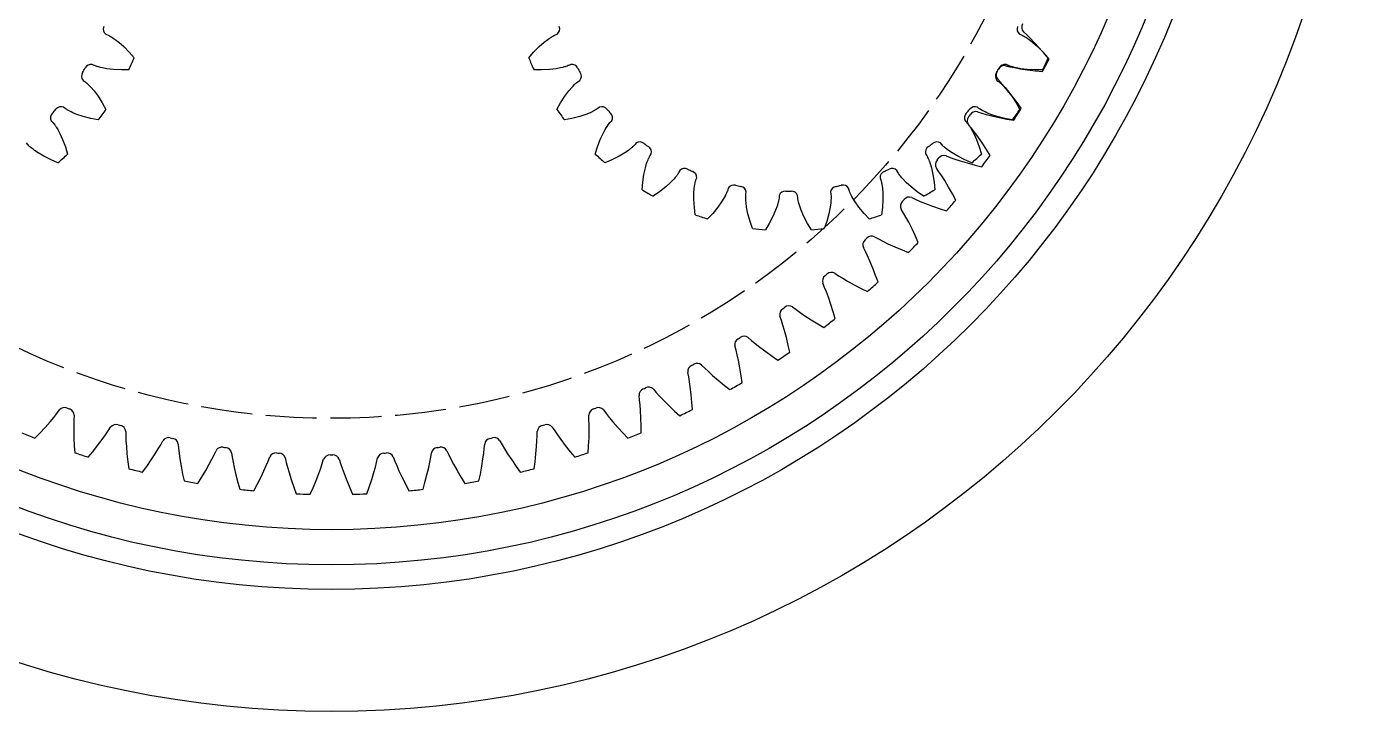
# Model space of a CAD drawing. Extents: x -3282 to 4846, y -1718 to 1845.
# Drawn here: x 4320.6 to 4547.6, y -967.9 to -851.1 of the extents above; entities that cross this region are included whole.
import ezdxf

# ---------------------------------------------------------------- set-up
doc = ezdxf.new("R2010")
doc.units = 0
doc.linetypes.add('DASHED', pattern=[11.05, 8.7, -2.35])
doc.linetypes.add('DOT', pattern=[2.2, 1.1, -1.1])
doc.layers.get('0').update_dxf_attribs({"linetype": 'CONTINUOUS'})
doc.layers.add('INVISIBLE', color=6, linetype='DOT')

msp = doc.modelspace()

# ---------------------------------------------------------------- linework, layer by layer
at = {"color": 1}
for p, q in [((4334.095788, -852.36122), (4334.422299, -852.483445)), ((4334.422299, -852.483445), (4334.525616, -852.530308)), ((4334.525616, -852.530308), (4334.733431, -852.635494)), ((4334.733431, -852.635494), (4334.742515, -852.640361)), ((4334.742515, -852.640361), (4334.931702, -852.74609)), ((4334.931702, -852.74609), (4335.021195, -852.798794)), ((4335.021195, -852.798794), (4335.126206, -852.862664)), ((4335.126206, -852.862664), (4335.322625, -852.987632)), ((4335.322625, -852.987632), (4335.384915, -853.028687)), ((4335.384915, -853.028687), (4335.715577, -853.257376)), ((4335.715574, -853.257374), (4336.318623, -853.720882)), ((4408.896832, -853.720882), (4409.499879, -853.257376)), ((4409.499879, -853.257375), (4409.762771, -853.074101)), ((4409.762771, -853.074101), (4410.08134, -852.867559)), ((4410.08134, -852.867559), (4410.089247, -852.862665)), ((4410.089247, -852.862665), (4410.283757, -852.746087)), ((4410.283757, -852.746087), (4410.34796, -852.709308)), ((4410.34796, -852.709308), (4410.560415, -852.594375)), ((4410.560415, -852.594375), (4410.716423, -852.51783)), ((4410.716423, -852.51783), (4410.793163, -852.483442)), ((4410.793156, -852.483445), (4411.119667, -852.36122)), ((4489.980361, -852.36122), (4490.306871, -852.483445)), ((4490.306871, -852.483445), (4490.410189, -852.530308)), ((4490.410189, -852.530308), (4490.618004, -852.635494)), ((4490.618004, -852.635494), (4490.627088, -852.640361)), ((4490.627088, -852.640361), (4490.816275, -852.74609)), ((4491.220145, -852.485102), (4490.657768, -851.95672)), ((4490.816275, -852.74609), (4490.905768, -852.798794)), ((4490.905768, -852.798794), (4491.010779, -852.862664)), ((4491.010779, -852.862664), (4491.207197, -852.987632)), ((4491.207197, -852.987632), (4491.269488, -853.028687)), ((4491.809436, -853.061875), (4491.220145, -852.485102)), ((4491.269488, -853.028687), (4491.60015, -853.257376)), ((4491.600146, -853.257374), (4492.203196, -853.720882)), ((4492.486115, -853.753223), (4491.809434, -853.061873)), ((4336.318623, -853.720882), (4337.167435, -854.467415)), ((4337.167435, -854.467415), (4338.118124, -855.434244)), ((4338.118124, -855.434244), (4338.956198, -856.405821)), ((4406.259257, -856.40582), (4407.097331, -855.434244)), ((4407.097331, -855.434244), (4408.04802, -854.467415)), ((4408.04802, -854.467415), (4408.896832, -853.720882)), ((4492.203196, -853.720882), (4493.052008, -854.467415)), ((4493.350816, -854.681981), (4492.486115, -853.753223)), ((4493.052008, -854.467415), (4494.002697, -855.434244)), ((4494.25291, -855.705829), (4493.350816, -854.681981)), ((4494.002697, -855.434244), (4494.840771, -856.405821)), ((4495.015795, -856.616422), (4494.25291, -855.705829)), ((4332.108687, -857.679902), (4331.799378, -857.519042)), ((4332.185585, -857.713918), (4332.10868, -857.679899)), ((4332.346858, -857.778636), (4332.185585, -857.713918)), ((4332.574431, -857.859615), (4332.346858, -857.778636)), ((4332.644723, -857.882717), (4332.574431, -857.859615)), ((4332.861509, -857.949261), (4332.644723, -857.882717)), ((4332.870438, -857.951862), (4332.861509, -857.949261)), ((4333.237092, -858.050402), (4332.870438, -857.951862)), ((4333.549201, -858.123133), (4333.237092, -858.050402)), ((4412.057458, -858.030428), (4411.666252, -858.123134)), ((4412.129649, -858.011608), (4412.057458, -858.030428)), ((4412.353947, -857.94926), (4412.129649, -858.011608)), ((4412.471678, -857.913959), (4412.353947, -857.94926)), ((4412.570728, -857.882719), (4412.471678, -857.913959)), ((4412.77589, -857.812872), (4412.570728, -857.882719)), ((4412.785585, -857.809377), (4412.77589, -857.812872)), ((4413.002809, -857.725324), (4412.785585, -857.809377)), ((4413.106768, -857.679902), (4413.002809, -857.725324)), ((4413.416077, -857.519042), (4413.106768, -857.679902)), ((4487.584169, -857.737308), (4488.3367, -857.908072)), ((4487.99326, -857.679902), (4487.683951, -857.519042)), ((4488.070157, -857.713918), (4487.993253, -857.679899)), ((4488.231431, -857.778636), (4488.070157, -857.713918)), ((4488.459003, -857.859615), (4488.231431, -857.778636)), ((4488.3367, -857.908072), (4489.144394, -858.074089)), ((4488.529296, -857.882717), (4488.459003, -857.859615)), ((4488.746082, -857.949261), (4488.529296, -857.882717)), ((4488.75501, -857.951862), (4488.746082, -857.949261)), ((4489.121665, -858.050402), (4488.75501, -857.951862)), ((4489.433773, -858.123133), (4489.121665, -858.050402)), ((4330.226615, -860.243147), (4330.520579, -860.430586)), ((4334.297171, -858.261138), (4333.549201, -858.123134)), ((4335.419919, -858.392401), (4334.297171, -858.261138)), ((4336.774548, -858.451965), (4335.419919, -858.392401)), ((4338.05735, -858.424664), (4336.774548, -858.451965)), ((4408.440907, -858.451965), (4407.158104, -858.424664)), ((4409.795536, -858.392401), (4408.440907, -858.451965)), ((4410.918284, -858.261138), (4409.795536, -858.392401)), ((4411.666257, -858.123133), (4410.918284, -858.261138)), ((4414.694876, -860.430586), (4414.988839, -860.243147)), ((4486.111188, -860.243147), (4486.405152, -860.430586)), ((4486.774473, -860.613929), (4486.250325, -860.047605)), ((4489.144392, -858.074089), (4490.095946, -858.248485)), ((4490.181743, -858.261138), (4489.433774, -858.123134)), ((4490.095946, -858.248485), (4491.349421, -858.445995)), ((4491.304491, -858.392401), (4490.181743, -858.261138)), ((4492.659121, -858.451965), (4491.304491, -858.392401)), ((4491.349421, -858.445995), (4492.702705, -858.62134)), ((4493.941923, -858.424664), (4492.659121, -858.451965)), ((4492.702705, -858.62134), (4493.884221, -858.744604)), ((4330.520579, -860.430586), (4330.611895, -860.497906)), ((4330.611895, -860.497906), (4330.793299, -860.644001)), ((4330.793299, -860.644001), (4330.801173, -860.65065)), ((4330.801173, -860.65065), (4330.964243, -860.793402)), ((4330.964243, -860.793402), (4331.040823, -860.863562)), ((4331.040823, -860.863562), (4331.13026, -860.947868)), ((4331.13026, -860.947868), (4331.296404, -861.110943)), ((4331.296404, -861.110943), (4331.348798, -861.164052)), ((4331.348798, -861.164052), (4331.624687, -861.456493)), ((4331.624684, -861.45649), (4332.118186, -862.03525)), ((4332.118186, -862.03525), (4332.793237, -862.941947)), ((4412.422218, -862.941947), (4413.097269, -862.03525)), ((4413.097269, -862.03525), (4413.590769, -861.456492)), ((4413.590769, -861.456492), (4413.809811, -861.222564)), ((4413.809811, -861.222564), (4414.078477, -860.954301)), ((4414.078477, -860.954301), (4414.085194, -860.94787)), ((4414.085194, -860.94787), (4414.251215, -860.793399)), ((4414.251215, -860.793399), (4414.306368, -860.744075)), ((4414.306368, -860.744075), (4414.490284, -860.587481)), ((4414.490284, -860.587481), (4414.626968, -860.480173)), ((4414.626968, -860.480173), (4414.694882, -860.430582)), ((4486.405152, -860.430586), (4486.496468, -860.497906)), ((4486.496468, -860.497906), (4486.677872, -860.644001)), ((4486.677872, -860.644001), (4486.685746, -860.65065)), ((4486.685746, -860.65065), (4486.848816, -860.793402)), ((4487.322095, -861.230404), (4486.774473, -860.613929)), ((4486.848816, -860.793402), (4486.925396, -860.863562)), ((4486.925396, -860.863562), (4487.014833, -860.947868)), ((4487.014833, -860.947868), (4487.180977, -861.110943)), ((4487.180977, -861.110943), (4487.233371, -861.164052)), ((4487.233371, -861.164052), (4487.509259, -861.456493)), ((4487.9489, -861.967271), (4487.322094, -861.230402)), ((4487.509257, -861.45649), (4488.002759, -862.03525)), ((4488.746707, -862.954085), (4487.9489, -861.967271)), ((4488.002759, -862.03525), (4488.67781, -862.941947)), ((4327.177121, -865.032461), (4326.908016, -864.810807)), ((4332.793237, -862.941947), (4333.522136, -864.085309)), ((4333.522136, -864.085309), (4334.139894, -865.209899)), ((4411.075561, -865.209898), (4411.693319, -864.085309)), ((4411.693319, -864.085309), (4412.422218, -862.941947)), ((4418.307439, -864.810807), (4418.038334, -865.032461)), ((4483.061694, -865.032461), (4482.792589, -864.810807)), ((4488.67781, -862.941947), (4489.406709, -864.085309)), ((4489.575184, -864.038366), (4488.746707, -862.954085)), ((4489.406709, -864.085309), (4490.024467, -865.209899)), ((4490.272691, -864.999957), (4489.575184, -864.038366)), ((4327.245266, -865.081722), (4327.177115, -865.032456)), ((4327.38956, -865.178556), (4327.245266, -865.081722)), ((4327.595323, -865.305081), (4327.38956, -865.178556)), ((4327.659276, -865.342292), (4327.595323, -865.305081)), ((4327.85749, -865.452454), (4327.659276, -865.342292)), ((4327.865682, -865.456854), (4327.85749, -865.452454)), ((4328.203837, -865.629473), (4327.865682, -865.456854)), ((4328.494003, -865.765506), (4328.203837, -865.629473)), ((4329.196935, -866.056007), (4328.494003, -865.765507)), ((4330.267858, -866.417834), (4329.196935, -866.056007)), ((4331.580501, -866.75774), (4330.267858, -866.417834)), ((4332.840947, -866.997745), (4331.580501, -866.75774)), ((4413.634954, -866.75774), (4412.374507, -866.997745)), ((4414.947597, -866.417834), (4413.634954, -866.75774)), ((4416.01852, -866.056007), (4414.947597, -866.417834)), ((4416.721454, -865.765505), (4416.01852, -866.056007)), ((4417.084833, -865.59349), (4416.72145, -865.765507)), ((4417.151532, -865.560073), (4417.084833, -865.59349)), ((4417.357967, -865.452453), (4417.151532, -865.560073)), ((4417.465785, -865.393446), (4417.357967, -865.452453)), ((4417.556175, -865.342295), (4417.465785, -865.393446)), ((4417.742332, -865.231318), (4417.556175, -865.342295)), ((4417.751089, -865.225884), (4417.742332, -865.231318)), ((4417.946091, -865.098505), (4417.751089, -865.225884)), ((4418.038334, -865.032461), (4417.946091, -865.098505)), ((4482.780979, -865.599708), (4483.519764, -865.82255)), ((4483.129839, -865.081722), (4483.061688, -865.032456)), ((4483.274132, -865.178556), (4483.129839, -865.081722)), ((4483.479895, -865.305081), (4483.274132, -865.178556)), ((4483.543848, -865.342292), (4483.479895, -865.305081)), ((4483.519764, -865.82255), (4484.313911, -866.044505)), ((4483.742062, -865.452454), (4483.543848, -865.342292)), ((4483.750255, -865.456854), (4483.742062, -865.452454)), ((4484.088409, -865.629473), (4483.750255, -865.456854)), ((4484.378576, -865.765506), (4484.088409, -865.629473)), ((4484.313909, -866.044505), (4485.250979, -866.284853)), ((4485.081508, -866.056007), (4484.378576, -865.765507)), ((4486.15243, -866.417834), (4485.081508, -866.056007)), ((4485.250979, -866.284853), (4486.487624, -866.56932)), ((4487.465074, -866.75774), (4486.15243, -866.417834)), ((4486.487624, -866.56932), (4487.82538, -866.838638)), ((4488.725519, -866.997745), (4487.465074, -866.75774)), ((4487.82538, -866.838638), (4488.995419, -867.04402)), ((4324.803249, -867.148388), (4325.051817, -867.39285)), ((4325.051817, -867.39285), (4325.127142, -867.477684)), ((4325.127142, -867.477684), (4325.274207, -867.658303)), ((4325.274207, -867.658303), (4325.280526, -867.666444)), ((4325.280526, -867.666444), (4325.410353, -867.83998)), ((4325.410353, -867.83998), (4325.470672, -867.924529)), ((4325.470672, -867.924529), (4325.540627, -868.025588)), ((4325.540627, -868.025588), (4325.669235, -868.219643)), ((4325.669235, -868.219643), (4325.709442, -868.282484)), ((4325.709442, -868.282484), (4325.9185, -868.625895)), ((4325.918498, -868.625891), (4326.280885, -869.29461)), ((4326.280885, -869.29461), (4326.752671, -870.321844)), ((4418.462784, -870.321844), (4418.93457, -869.29461)), ((4418.93457, -869.29461), (4419.296956, -868.625894)), ((4419.296956, -868.625893), (4419.462575, -868.351536)), ((4419.462575, -868.351536), (4419.669595, -868.033277)), ((4419.669595, -868.033277), (4419.674827, -868.02559)), ((4419.674827, -868.02559), (4419.805105, -867.839977)), ((4419.805105, -867.839977), (4419.848797, -867.780264)), ((4419.848797, -867.780264), (4419.996137, -867.588853)), ((4419.996137, -867.588853), (4420.107524, -867.455472)), ((4420.107524, -867.455472), (4420.163642, -867.392844)), ((4420.163638, -867.39285), (4420.412206, -867.148388)), ((4480.687821, -867.148388), (4480.93639, -867.39285)), ((4480.93639, -867.39285), (4481.011715, -867.477684)), ((4481.011715, -867.477684), (4481.158779, -867.658303)), ((4481.158779, -867.658303), (4481.165099, -867.666444)), ((4481.165099, -867.666444), (4481.294926, -867.83998)), ((4481.772592, -868.412841), (4481.289225, -867.811333)), ((4481.294926, -867.83998), (4481.355245, -867.924529)), ((4481.355245, -867.924529), (4481.425199, -868.025588)), ((4481.425199, -868.025588), (4481.553808, -868.219643)), ((4481.553808, -868.219643), (4481.594014, -868.282484)), ((4481.594014, -868.282484), (4481.803073, -868.625895)), ((4482.275877, -869.066014), (4481.772592, -868.412841)), ((4481.80307, -868.625891), (4482.165457, -869.29461)), ((4482.165457, -869.29461), (4482.637244, -870.321844)), ((4482.849754, -869.84481), (4482.275876, -869.066012)), ((4320.824639, -871.199019), (4320.607499, -870.926258)), ((4320.881052, -871.261371), (4320.824634, -871.199013)), ((4321.00206, -871.38609), (4320.881052, -871.261371)), ((4321.177021, -871.55263), (4321.00206, -871.38609)), ((4321.231839, -871.602325), (4321.177021, -871.55263)), ((4321.402818, -871.75129), (4321.231839, -871.602325)), ((4326.752671, -870.321844), (4327.227924, -871.591767)), ((4327.227924, -871.591767), (4327.598367, -872.820221)), ((4417.617088, -872.82022), (4417.987531, -871.591767)), ((4417.987531, -871.591767), (4418.462784, -870.321844)), ((4423.905832, -871.671155), (4423.812639, -871.751289)), ((4423.983612, -871.602328), (4423.905832, -871.671155)), ((4424.142628, -871.455073), (4423.983612, -871.602328)), ((4424.150064, -871.447937), (4424.142628, -871.455073)), ((4424.31432, -871.282798), (4424.150064, -871.447937)), ((4424.390816, -871.199019), (4424.31432, -871.282798)), ((4424.607956, -870.926258), (4424.390816, -871.199019)), ((4476.709211, -871.199019), (4476.492072, -870.926258)), ((4476.765625, -871.261371), (4476.709206, -871.199013)), ((4476.886633, -871.38609), (4476.765625, -871.261371)), ((4477.061593, -871.55263), (4476.886633, -871.38609)), ((4477.116412, -871.602325), (4477.061593, -871.55263)), ((4477.287391, -871.75129), (4477.116412, -871.602325)), ((4482.637244, -870.321844), (4483.112496, -871.591767)), ((4483.576781, -870.884872), (4482.849754, -869.84481)), ((4483.112496, -871.591767), (4483.48294, -872.820221)), ((4484.327604, -872.024304), (4483.576781, -870.884872)), ((4321.409916, -871.757298), (4321.402818, -871.75129)), ((4321.704792, -871.996451), (4321.409916, -871.757298)), ((4321.960335, -872.18984), (4321.704792, -871.996451)), ((4322.587508, -872.620141), (4321.960335, -872.189841)), ((4323.5598, -873.196718), (4322.587508, -872.620141)), ((4324.773088, -873.80211), (4323.5598, -873.196718)), ((4325.956091, -874.298932), (4324.773088, -873.80211)), ((4420.442367, -873.80211), (4419.259363, -874.298933)), ((4421.655655, -873.196718), (4420.442367, -873.80211)), ((4422.627947, -872.620141), (4421.655655, -873.196718)), ((4423.255122, -872.189839), (4422.627947, -872.620141)), ((4423.574796, -871.946032), (4423.255119, -872.189842)), ((4423.63309, -871.899477), (4423.574796, -871.946032)), ((4423.812639, -871.751289), (4423.63309, -871.899477)), ((4426.474009, -874.149448), (4426.610335, -873.795102)), ((4426.610335, -873.795102), (4426.613855, -873.786494)), ((4426.613855, -873.786494), (4426.702694, -873.577851)), ((4426.702694, -873.577851), (4426.733017, -873.510359)), ((4426.733017, -873.510359), (4426.83734, -873.292498)), ((4426.83734, -873.292498), (4426.918562, -873.138872)), ((4426.918562, -873.138872), (4426.960433, -873.065945)), ((4426.960429, -873.065952), (4427.15274, -872.775152)), ((4473.947288, -872.775152), (4474.139598, -873.065952)), ((4474.139598, -873.065952), (4474.195639, -873.164593)), ((4474.195639, -873.164593), (4474.301937, -873.371841)), ((4474.301937, -873.371841), (4474.306426, -873.381118)), ((4474.306426, -873.381118), (4474.397335, -873.577855)), ((4474.397335, -873.577855), (4474.438758, -873.673097)), ((4474.438758, -873.673097), (4474.486172, -873.786493)), ((4474.486172, -873.786493), (4474.571624, -874.003046)), ((4477.294489, -871.757298), (4477.287391, -871.75129)), ((4477.589365, -871.996451), (4477.294489, -871.757298)), ((4477.441036, -873.107903), (4478.162477, -873.381737)), ((4477.844907, -872.18984), (4477.589365, -871.996451)), ((4478.472081, -872.620141), (4477.844908, -872.189841)), ((4478.162477, -873.381737), (4478.939206, -873.658548)), ((4479.444373, -873.196718), (4478.472081, -872.620141)), ((4478.939204, -873.658547), (4479.857226, -873.963677)), ((4480.657661, -873.80211), (4479.444373, -873.196718)), ((4481.840663, -874.298932), (4480.657661, -873.80211)), ((4484.956335, -873.032208), (4484.327604, -872.024304)), ((4425.905716, -876.284568), (4426.153618, -875.181691)), ((4426.153618, -875.181691), (4426.369051, -874.452244)), ((4426.369051, -874.452244), (4426.474009, -874.149448)), ((4431.697053, -876.212127), (4431.572128, -876.389225)), ((4431.702843, -876.203601), (4431.697053, -876.212127)), ((4431.829175, -876.00792), (4431.702843, -876.203601)), ((4431.886581, -875.910067), (4431.829175, -876.00792)), ((4432.042266, -875.598121), (4431.886581, -875.910067)), ((4469.213446, -875.910067), (4469.057762, -875.598121)), ((4469.255664, -875.982786), (4469.213443, -875.91006)), ((4469.348096, -876.129938), (4469.255664, -875.982786)), ((4469.484608, -876.329215), (4469.348096, -876.129938)), ((4474.571624, -874.003046), (4474.597886, -874.072873)), ((4474.597886, -874.072873), (4474.730977, -874.452245)), ((4474.730976, -874.452241), (4474.946409, -875.181691)), ((4474.946409, -875.181691), (4475.194312, -876.284568)), ((4476.238871, -875.843841), (4475.798641, -875.210081)), ((4476.695367, -876.530531), (4476.238871, -875.843841)), ((4479.857226, -873.963677), (4481.071015, -874.333715)), ((4481.071015, -874.333715), (4482.386725, -874.695694)), ((4482.386725, -874.695694), (4483.539587, -874.982194)), ((4425.597942, -878.904178), (4425.70488, -877.62555)), ((4425.70488, -877.62555), (4425.905716, -876.284568)), ((4429.626535, -878.432784), (4428.565628, -879.277203)), ((4430.457703, -877.666655), (4429.626535, -878.432784)), ((4430.981708, -877.11536), (4430.457703, -877.666655)), ((4431.243706, -876.810417), (4430.981705, -877.115363)), ((4431.291047, -876.752759), (4431.243706, -876.810417)), ((4431.435861, -876.570479), (4431.291047, -876.752759)), ((4431.510358, -876.472719), (4431.435861, -876.570479)), ((4431.572128, -876.389225), (4431.510358, -876.472719)), ((4434.49797, -878.680903), (4434.53768, -878.362902)), ((4434.53768, -878.362902), (4434.597354, -877.987956)), ((4434.597354, -877.987956), (4434.599008, -877.978804)), ((4434.599008, -877.978804), (4434.642526, -877.75625)), ((4434.642526, -877.75625), (4434.658154, -877.683928)), ((4434.658154, -877.683928), (4434.714902, -877.449137)), ((4434.714902, -877.449137), (4434.762408, -877.281982)), ((4434.762408, -877.281982), (4434.788202, -877.201943)), ((4434.788199, -877.20195), (4434.915847, -876.877522)), ((4466.184181, -876.877522), (4466.311828, -877.20195)), ((4466.311828, -877.20195), (4466.346135, -877.310088)), ((4466.346135, -877.310088), (4466.407022, -877.534908)), ((4466.407022, -877.534908), (4466.409483, -877.544915)), ((4466.409483, -877.544915), (4466.457503, -877.756254)), ((4466.457503, -877.756254), (4466.478218, -877.858027)), ((4466.478218, -877.858027), (4466.50102, -877.978802)), ((4466.50102, -877.978802), (4466.53958, -878.20839)), ((4466.53958, -878.20839), (4466.550751, -878.282152)), ((4466.550751, -878.282152), (4466.602057, -878.680905)), ((4469.527897, -876.389222), (4469.484608, -876.329215)), ((4469.664167, -876.57048), (4469.527897, -876.389222)), ((4469.669862, -876.577833), (4469.664167, -876.57048)), ((4469.908571, -876.873067), (4469.669862, -876.577833)), ((4470.118321, -877.115361), (4469.908571, -876.873067)), ((4470.642325, -877.666655), (4470.118322, -877.115362)), ((4471.473493, -878.432784), (4470.642325, -877.666655)), ((4472.5344, -879.277203), (4471.473493, -878.432784)), ((4475.194312, -876.284568), (4475.395147, -877.62555)), ((4475.395147, -877.62555), (4475.502086, -878.90418)), ((4477.21352, -877.347461), (4476.695366, -876.530529)), ((4477.866225, -878.435705), (4477.21352, -877.347461)), ((4478.535736, -879.624736), (4477.866225, -878.435705)), ((4428.565628, -879.277203), (4427.511771, -880.009129)), ((4434.425722, -880.569519), (4434.438906, -879.439201)), ((4434.508081, -881.922954), (4434.425722, -880.569519)), ((4434.438906, -879.439201), (4434.49797, -878.680903)), ((4439.563522, -880.326798), (4439.165589, -880.974993)), ((4439.756394, -879.974047), (4439.56352, -880.326802)), ((4439.790713, -879.907806), (4439.756394, -879.974047)), ((4439.894465, -879.699401), (4439.790713, -879.907806)), ((4439.947008, -879.588289), (4439.894465, -879.699401)), ((4439.990069, -879.493777), (4439.947008, -879.588289)), ((4440.075443, -879.294575), (4439.990069, -879.493777)), ((4440.079333, -879.285031), (4440.075443, -879.294575)), ((4440.162221, -879.06736), (4440.079333, -879.285031)), ((4440.198028, -878.95971), (4440.162221, -879.06736)), ((4440.285453, -878.622213), (4440.198028, -878.95971)), ((4443.277592, -880.192556), (4443.277841, -880.118566)), ((4443.281296, -880.419296), (4443.277592, -880.192556)), ((4443.277841, -880.118566), (4443.284533, -879.877107)), ((4443.281581, -880.428591), (4443.281296, -880.419296)), ((4443.301166, -880.807751), (4443.281581, -880.428591)), ((4443.284533, -879.877107), (4443.296248, -879.703728)), ((4443.296248, -879.703728), (4443.304837, -879.620075)), ((4443.304836, -879.620083), (4443.362242, -879.276204)), ((4448.911622, -880.567699), (4448.86953, -880.780297)), ((4448.913443, -880.557555), (4448.911622, -880.567699)), ((4448.949263, -880.327407), (4448.913443, -880.557555)), ((4448.961906, -880.214665), (4448.949263, -880.327407)), ((4448.977251, -879.866365), (4448.961906, -880.214665)), ((4452.138122, -880.214665), (4452.122777, -879.866365)), ((4452.147112, -880.298268), (4452.138121, -880.214657)), ((4452.171701, -880.470294), (4452.147112, -880.298268)), ((4452.215357, -880.707867), (4452.171701, -880.470294)), ((4452.230497, -880.780293), (4452.215357, -880.707867)), ((4457.737786, -879.276204), (4457.795192, -879.620083)), ((4457.804307, -880.726354), (4457.771586, -881.127061)), ((4457.795192, -879.620083), (4457.806266, -879.73299)), ((4457.808716, -880.651881), (4457.804307, -880.726354)), ((4457.806266, -879.73299), (4457.819079, -879.965556)), ((4457.818732, -880.419294), (4457.808716, -880.651881)), ((4457.821539, -880.296417), (4457.818732, -880.419294)), ((4457.819079, -879.965556), (4457.819406, -879.975857)), ((4457.819406, -879.975857), (4457.822436, -880.192561)), ((4457.822436, -880.192561), (4457.821539, -880.296417)), ((4460.902, -878.95971), (4460.814575, -878.622213)), ((4460.928176, -879.039617), (4460.901998, -878.959703)), ((4460.987994, -879.202772), (4460.928176, -879.039617)), ((4461.08009, -879.426077), (4460.987994, -879.202772)), ((4461.109957, -879.493772), (4461.08009, -879.426077)), ((4461.205564, -879.699402), (4461.109957, -879.493772)), ((4461.209605, -879.707778), (4461.205564, -879.699402)), ((4461.381715, -880.046192), (4461.209605, -879.707778)), ((4461.536506, -880.3268), (4461.381715, -880.046192)), ((4461.934439, -880.974993), (4461.536507, -880.326801)), ((4466.674306, -880.569519), (4466.591947, -881.922954)), ((4466.602057, -878.680901), (4466.661122, -879.439201)), ((4466.661122, -879.439201), (4466.674306, -880.569519)), ((4471.590356, -880.225312), (4472.290937, -880.548805)), ((4472.290937, -880.548805), (4473.046465, -880.879123)), ((4473.588256, -880.009129), (4472.5344, -879.277203)), ((4479.092628, -880.674042), (4478.535736, -879.624736)), ((4434.669321, -883.195875), (4434.508081, -881.922954)), ((4437.649712, -882.943732), (4436.771061, -883.878773)), ((4438.511871, -881.89719), (4437.649712, -882.943732)), ((4439.165589, -880.974993), (4438.511871, -881.89719)), ((4443.328441, -881.127059), (4443.301166, -880.807751)), ((4443.428326, -881.881066), (4443.328441, -881.127059)), ((4443.650436, -882.989425), (4443.428326, -881.881066)), ((4444.012391, -884.296161), (4443.650436, -882.989425)), ((4448.371029, -882.400565), (4447.923332, -883.438525)), ((4448.625499, -881.6838), (4448.371029, -882.400565)), ((4448.740815, -881.298656), (4448.625498, -881.683804)), ((4448.760612, -881.226728), (4448.740815, -881.298656)), ((4448.818766, -881.001305), (4448.760612, -881.226728)), ((4448.84706, -880.881697), (4448.818766, -881.001305)), ((4448.86953, -880.780297), (4448.84706, -880.881697)), ((4452.281262, -881.001307), (4452.230497, -880.780293)), ((4452.283473, -881.01034), (4452.281262, -881.001307)), ((4452.381462, -881.377142), (4452.283473, -881.01034)), ((4452.474529, -881.683802), (4452.381462, -881.377142)), ((4452.728999, -882.400565), (4452.474529, -881.683802)), ((4453.176696, -883.438525), (4452.728999, -882.400565)), ((4457.449591, -882.989425), (4457.087637, -884.296161)), ((4457.671701, -881.881066), (4457.449591, -882.989425)), ((4457.771587, -881.127056), (4457.671701, -881.881066)), ((4462.588157, -881.89719), (4461.934439, -880.974993)), ((4463.450316, -882.943732), (4462.588157, -881.89719)), ((4464.328966, -883.878772), (4463.450316, -882.943732)), ((4466.591947, -881.922954), (4466.430706, -883.195876)), ((4470.20027, -882.870727), (4469.805321, -882.207802)), ((4470.607753, -883.587588), (4470.20027, -882.870727)), ((4473.046463, -880.879122), (4473.940964, -881.247547)), ((4473.940964, -881.247547), (4475.125984, -881.701353)), ((4475.125984, -881.701353), (4476.413239, -882.15423)), ((4476.413239, -882.15423), (4477.543307, -882.520451)), ((4444.434763, -885.507742), (4444.012391, -884.296161)), ((4447.297602, -884.641451), (4446.632557, -885.73874)), ((4447.923332, -883.438525), (4447.297602, -884.641451)), ((4453.802426, -884.641451), (4453.176696, -883.438525)), ((4454.46747, -885.738739), (4453.802426, -884.641451)), ((4457.087637, -884.296161), (4456.665264, -885.507743)), ((4471.067657, -884.438673), (4470.607752, -883.587585)), ((4471.64286, -885.569796), (4471.067657, -884.438673)), ((4465.257442, -886.917261), (4465.933751, -887.288836)), ((4465.933751, -887.288836), (4466.664397, -887.671053)), ((4472.227798, -886.802633), (4471.64286, -885.569796)), ((4472.710137, -887.88823), (4472.227798, -886.802633)), ((4463.686207, -889.459264), (4463.338464, -888.770404)), ((4464.042692, -890.202803), (4463.686207, -889.459264)), ((4466.664394, -887.671052), (4467.531017, -888.100976)), ((4467.531017, -888.100976), (4468.681494, -888.636339)), ((4468.681494, -888.636339), (4469.934022, -889.177907)), ((4469.934022, -889.177907), (4471.035791, -889.622066)), ((4464.442107, -891.083896), (4464.042691, -890.202801)), ((4464.937006, -892.252388), (4464.442107, -891.083896)), ((4458.473148, -893.151147), (4459.12189, -893.568993)), ((4459.12189, -893.568993), (4459.824093, -894.001246)), ((4459.824091, -894.001245), (4460.658612, -894.490574)), ((4465.43452, -893.523025), (4464.937006, -892.252388)), ((4465.839957, -894.639624), (4465.43452, -893.523025)), ((4456.72842, -895.577354), (4456.429575, -894.865914)), ((4457.032169, -896.343949), (4456.72842, -895.577354)), ((4457.369149, -897.250758), (4457.032168, -896.343947)), ((4460.658612, -894.490574), (4461.768942, -895.104887)), ((4461.768942, -895.104887), (4462.980641, -895.732508)), ((4462.980641, -895.732508), (4464.048744, -896.25244)), ((4451.270526, -898.896599), (4451.88854, -899.358681)), ((4457.781333, -898.450925), (4457.369149, -897.250758)), ((4458.189, -899.753172), (4457.781333, -898.450925)), ((4449.360804, -901.19519), (4449.112316, -900.464637)), ((4451.88854, -899.358681), (4452.558881, -899.838865)), ((4452.558879, -899.838864), (4453.357233, -900.385214)), ((4453.357233, -900.385214), (4454.422006, -901.075483)), ((4454.422006, -901.075483), (4455.586973, -901.786099)), ((4458.51556, -900.895333), (4458.189, -899.753172)), ((4449.610339, -901.981106), (4449.360804, -901.19519)), ((4449.883243, -902.909212), (4449.610338, -901.981104)), ((4450.210703, -904.135209), (4449.883243, -902.909212)), ((4455.586973, -901.786099), (4456.616205, -902.379272)), ((4441.619256, -906.285402), (4441.422333, -905.539295)), ((4443.684667, -904.125626), (4444.268943, -904.629693)), ((4444.268943, -904.629693), (4444.904154, -905.155468)), ((4444.904153, -905.155466), (4445.662451, -905.756176)), ((4450.526537, -905.462721), (4450.210703, -904.135209)), ((4450.772627, -906.624879), (4450.526537, -905.462721)), ((4441.81336, -907.08681), (4441.619256, -906.285402)), ((4442.020857, -908.031692), (4441.813359, -907.086808)), ((4445.662451, -905.756176), (4446.676479, -906.519038)), ((4446.676479, -906.519038), (4447.789038, -907.309187)), ((4447.789038, -907.309187), (4448.774385, -907.972711)), ((4433.54149, -910.823192), (4433.397093, -910.065165)), ((4435.752528, -908.812752), (4436.300219, -909.356349)), ((4436.300219, -909.356349), (4436.897207, -909.925152)), ((4436.897205, -909.925151), (4437.611753, -910.577294)), ((4442.261999, -909.277545), (4442.020857, -908.031692)), ((4442.484461, -910.623855), (4442.261999, -909.277545)), ((4433.679218, -911.636188), (4433.54149, -910.823192)), ((4433.820298, -912.593242), (4433.679217, -911.636185)), ((4437.611753, -910.577294), (4438.570096, -911.409032)), ((4438.570096, -911.409032), (4439.624827, -912.274865)), ((4439.624827, -912.274865), (4440.561489, -913.005507)), ((4442.648884, -911.800349), (4442.484461, -910.623855)), ((4425.166861, -914.786451), (4425.075693, -914.020198)), ((4425.247542, -915.607074), (4425.166861, -914.786451)), ((4427.512755, -912.935143), (4428.021192, -913.51562)), ((4428.021192, -913.51562), (4428.577048, -914.124682)), ((4428.577046, -914.124681), (4429.244362, -914.825079)), ((4433.973946, -913.852881), (4433.820298, -912.593242)), ((4434.101952, -915.21143), (4433.973946, -913.852881)), ((4325.743259, -917.087245), (4326.209962, -916.472718)), ((4419.005489, -916.472714), (4419.472195, -917.087244)), ((4425.321517, -916.571639), (4425.247541, -915.607071)), ((4425.386923, -917.838927), (4425.321517, -916.571639)), ((4429.244362, -914.825079), (4430.142352, -915.721642)), ((4430.142352, -915.721642), (4431.134116, -916.65894)), ((4431.134116, -916.65894), (4432.017529, -917.45314)), ((4434.183907, -916.396527), (4434.101952, -915.21143)), ((4323.78113, -919.43588), (4324.614414, -918.478835)), ((4324.614414, -918.478835), (4325.231245, -917.733595)), ((4325.231243, -917.733597), (4325.743259, -917.087245)), ((4328.656045, -918.980121), (4328.649534, -919.947502)), ((4328.679286, -918.155871), (4328.656045, -918.980123)), ((4328.71678, -917.38512), (4328.679286, -918.155871)), ((4416.536169, -918.155871), (4416.498674, -917.385126)), ((4416.55941, -918.980123), (4416.536169, -918.155871)), ((4416.565921, -919.947499), (4416.559409, -918.980121)), ((4419.472195, -917.087244), (4419.984212, -917.733597)), ((4419.98421, -917.733596), (4420.601043, -918.478838)), ((4420.601043, -918.478838), (4421.434304, -919.435857)), ((4425.41985, -919.203096), (4425.386923, -917.838927)), ((4425.418936, -920.391023), (4425.41985, -919.203096)), ((4322.031324, -921.293943), (4322.857185, -920.440054)), ((4322.857185, -920.440054), (4323.78113, -919.43588)), ((4328.649534, -919.947502), (4328.672689, -921.216232)), ((4328.672689, -921.216232), (4328.735003, -922.579405)), ((4332.727058, -922.533606), (4333.491552, -921.520765)), ((4333.491552, -921.520765), (4334.054894, -920.734313)), ((4334.054893, -920.734315), (4334.520574, -920.053821)), ((4334.520574, -920.053821), (4334.943273, -919.408236)), ((4337.507631, -920.143548), (4337.523993, -920.915037)), ((4337.523993, -920.915037), (4337.558306, -921.738903)), ((4407.657149, -921.738903), (4407.691462, -920.915037)), ((4407.691462, -920.915037), (4407.707823, -920.143554)), ((4410.272178, -919.408231), (4410.69488, -920.05382)), ((4410.69488, -920.05382), (4411.160562, -920.734315)), ((4411.160561, -920.734313), (4411.723905, -921.520768)), ((4411.723905, -921.520768), (4412.488378, -922.533582)), ((4416.480452, -922.579405), (4416.542765, -921.216263)), ((4416.542765, -921.216263), (4416.565921, -919.947499)), ((4421.434304, -919.435857), (4422.35827, -920.440054)), ((4422.35827, -920.440054), (4423.184131, -921.293943)), ((4328.735003, -922.579405), (4328.81878, -923.764375)), ((4331.111126, -924.509203), (4331.875411, -923.599785)), ((4331.875411, -923.599785), (4332.727058, -922.533606)), ((4337.558306, -921.7389), (4337.619291, -922.704379)), ((4337.619291, -922.704379), (4337.730892, -923.968403)), ((4342.559259, -923.936048), (4343.066369, -923.112215)), ((4343.066368, -923.112217), (4343.483446, -922.400896)), ((4343.483446, -922.400896), (4343.860082, -921.727397)), ((4346.469486, -922.282038), (4346.539624, -923.050506)), ((4346.539624, -923.050506), (4346.631323, -923.869971)), ((4346.631323, -923.869969), (4346.759509, -924.828842)), ((4352.588209, -924.117035), (4352.916946, -923.418905)), ((4355.558683, -923.790171), (4355.682256, -924.551875)), ((4389.533199, -924.551875), (4389.65677, -923.790177)), ((4392.298506, -923.4189), (4392.627246, -924.117035)), ((4398.455947, -924.828838), (4398.584132, -923.869969)), ((4398.584132, -923.869971), (4398.675831, -923.050507)), ((4398.675831, -923.050507), (4398.745968, -922.282044)), ((4401.35537, -921.727393), (4401.732008, -922.400895)), ((4401.732008, -922.400895), (4402.149087, -923.112217)), ((4402.149086, -923.112215), (4402.656198, -923.936051)), ((4407.48456, -923.968434), (4407.596164, -922.704376)), ((4407.596164, -922.704376), (4407.657149, -921.7389)), ((4412.488378, -922.533582), (4413.340044, -923.599785)), ((4413.340044, -923.599785), (4414.104329, -924.509203)), ((4416.396675, -923.764375), (4416.480452, -922.579405)), ((4337.730892, -923.968403), (4337.888144, -925.323909)), ((4337.888144, -925.323909), (4338.054376, -926.500148)), ((4340.393095, -927.083256), (4341.09208, -926.12274)), ((4341.09208, -926.12274), (4341.86728, -924.99975)), ((4341.86728, -924.99975), (4342.559259, -923.936048)), ((4346.759509, -924.828842), (4346.959011, -926.082002)), ((4346.959011, -926.082002), (4347.210435, -927.423236)), ((4351.157266, -926.822297), (4351.77336, -925.712916)), ((4351.77336, -925.712916), (4352.221767, -924.855715)), ((4352.221766, -924.855717), (4352.588209, -924.117035)), ((4355.682256, -924.551875), (4355.830895, -925.362947)), ((4355.830895, -925.362945), (4356.025656, -926.31054)), ((4361.088963, -926.842712), (4361.476483, -925.95632)), ((4361.476482, -925.956322), (4361.790504, -925.193878)), ((4361.790504, -925.193878), (4362.069742, -924.474516)), ((4364.730942, -924.660601), (4364.907347, -925.411828)), ((4364.907347, -925.411828), (4365.112202, -926.210557)), ((4370.785428, -926.40867), (4371.0455, -925.626178)), ((4371.0455, -925.626178), (4371.273877, -924.88909)), ((4373.941576, -924.889085), (4374.169954, -925.626177)), ((4374.169954, -925.626177), (4374.430027, -926.40867)), ((4380.103253, -926.210557), (4380.308107, -925.411829)), ((4380.308107, -925.411829), (4380.484511, -924.660606)), ((4383.145711, -924.474511), (4383.42495, -925.193877)), ((4383.42495, -925.193877), (4383.738973, -925.956322)), ((4383.738972, -925.95632), (4384.126493, -926.842715)), ((4389.1898, -926.310537), (4389.38456, -925.362945)), ((4389.38456, -925.362947), (4389.533199, -924.551875)), ((4392.627246, -924.117035), (4392.993689, -924.855717)), ((4392.993688, -924.855715), (4393.442097, -925.712919)), ((4393.442097, -925.712919), (4394.058174, -926.82227)), ((4398.00502, -927.423236), (4398.256439, -926.082032)), ((4398.256439, -926.082032), (4398.455947, -924.828838)), ((4402.656198, -923.936051), (4403.348158, -924.999725)), ((4403.348158, -924.999725), (4404.123375, -926.12274)), ((4404.123375, -926.12274), (4404.82236, -927.083256)), ((4407.161079, -926.500148), (4407.327311, -925.323909)), ((4407.327311, -925.323909), (4407.48456, -923.968434)), ((4347.210435, -927.423236), (4347.458313, -928.585015)), ((4349.83201, -929.003562), (4350.46229, -927.996626)), ((4350.46229, -927.996626), (4351.157266, -926.822297)), ((4356.025656, -926.31054), (4356.312088, -927.546731)), ((4356.312088, -927.546731), (4356.65646, -928.86716)), ((4359.940391, -929.212315), (4360.551757, -927.992367)), ((4360.551757, -927.992367), (4361.088963, -926.842712)), ((4365.112202, -926.210555), (4365.372589, -927.142256)), ((4365.372589, -927.142256), (4365.744556, -928.355455)), ((4365.744556, -928.355455), (4366.180197, -929.648645)), ((4370.004983, -928.504261), (4370.460685, -927.319933)), ((4370.460685, -927.319933), (4370.785429, -926.408668)), ((4374.430026, -926.408668), (4374.754771, -927.319936)), ((4374.754771, -927.319936), (4375.210461, -928.504232)), ((4379.035258, -929.648645), (4379.47089, -928.355484)), ((4379.47089, -928.355484), (4379.842867, -927.142252)), ((4379.842867, -927.142252), (4380.103253, -926.210554)), ((4384.126493, -926.842715), (4384.663685, -927.99234)), ((4384.663685, -927.99234), (4385.275064, -929.212315)), ((4388.558995, -928.86716), (4388.903359, -927.546761)), ((4388.903359, -927.546761), (4389.1898, -926.310537)), ((4394.058174, -926.82227), (4394.753165, -927.996626)), ((4394.753165, -927.996626), (4395.383445, -929.003562)), ((4397.757142, -928.585015), (4398.00502, -927.423236)), ((4356.65646, -928.86716), (4356.984775, -930.008817)), ((4359.381887, -930.260764), (4359.940391, -929.212315)), ((4366.180197, -929.648645), (4366.587351, -930.764619)), ((4368.996198, -930.848738), (4369.480206, -929.763883)), ((4369.480206, -929.763883), (4370.004983, -928.504261)), ((4375.210461, -928.504232), (4375.735249, -929.763883)), ((4375.735249, -929.763883), (4376.219257, -930.848738)), ((4378.628104, -930.764619), (4379.035258, -929.648645)), ((4385.275064, -929.212315), (4385.833568, -930.260764)), ((4388.23068, -930.008817), (4388.558995, -928.86716))]:
    msp.add_line(p, q, dxfattribs=at)
for radius in [175, 154.196077, 150, 144]:
    msp.add_circle((4372.607727, -792.895823), radius, dxfattribs=at)
for centre, radius, start, end in [((4334.800936, -851.484641), 1.125, 158.380123, 231.185747), ((4410.414519, -851.484641), 1.125, 308.814253, 21.619877), ((4490.685508, -851.484641), 1.125, 158.380123, 231.185747), ((4491.463301, -851.17139), 1.125, 150.738787, 224.272366), ((4331.619788, -858.629615), 1.125, 80.814253, 153.619877), ((4294.668212, -837.897057), 48, 334.680946, 337.319054), ((4450.547243, -837.897057), 48, 202.680946, 205.319054), ((4413.595667, -858.629615), 1.125, 26.380123, 99.185747), ((4487.383555, -858.844276), 1.125, 79.727913, 153.2612), ((4487.504361, -858.629615), 1.125, 80.814253, 153.619877), ((4372.607886, -792.895908), 138, 331.499628, 332.500372), ((4450.552784, -837.897057), 48, 334.680946, 337.319054), ((4331.098605, -859.532331), 1.125, 146.380123, 219.185747), ((4294.665441, -837.895823), 41.25, 329.374728, 330.625272), ((4450.550014, -837.895823), 41.25, 209.374728, 210.625272), ((4414.11685, -859.532331), 1.125, 320.814253, 33.619877), ((4486.983178, -859.532331), 1.125, 146.380123, 219.185747), ((4487.108677, -859.320379), 1.125, 146.738787, 220.272366), ((4450.550014, -837.895823), 41.25, 329.374728, 330.625272), ((4372.607727, -792.895823), 131.25, 329.907943, 330.092057), ((4326.50145, -865.859772), 1.125, 68.814253, 141.619877), ((4418.714005, -865.859772), 1.125, 38.380123, 111.185747), ((4482.386022, -865.859772), 1.125, 68.814253, 141.619877), ((4325.80397, -866.634402), 1.125, 134.380123, 207.185747), ((4294.665441, -837.895823), 41.25, 317.374728, 318.625272), ((4294.667895, -837.897606), 48, 322.680946, 325.319054), ((4450.54756, -837.897606), 48, 214.680946, 217.319054), ((4450.550014, -837.895823), 41.25, 221.374728, 222.625272), ((4419.411485, -866.634402), 1.125, 332.814253, 45.619877), ((4481.688543, -866.634402), 1.125, 134.380123, 207.185747), ((4450.550014, -837.895823), 41.25, 317.374728, 318.625272), ((4482.196215, -867.145755), 1.125, 142.738787, 216.272366), ((4372.607727, -792.895823), 131.25, 325.907943, 326.092057), ((4482.503635, -866.689986), 1.125, 75.727913, 149.2612), ((4450.552467, -837.897606), 48, 322.680946, 325.319054), ((4372.60788, -792.895918), 138, 327.499628, 328.500372), ((4425.223731, -871.867771), 1.125, 50.380123, 123.185747), ((4450.550014, -837.895823), 41.25, 233.374728, 234.625272), ((4426.067023, -872.480459), 1.125, 344.814253, 57.619877), ((4475.033005, -872.480459), 1.125, 122.380123, 195.185747), ((4450.550014, -837.895823), 41.25, 305.374728, 306.625272), ((4475.876297, -871.867771), 1.125, 56.814253, 129.619877), ((4294.667471, -837.898077), 48, 310.680946, 313.319054), ((4450.547984, -837.898077), 48, 226.680946, 229.319054), ((4476.74985, -874.609392), 1.125, 138.738787, 212.272366), ((4372.607728, -792.895823), 131.25, 321.907943, 322.092057), ((4477.088314, -874.176178), 1.125, 71.727913, 145.2612), ((4450.552043, -837.898077), 48, 310.680946, 313.319054), ((4372.607873, -792.895929), 138, 323.499628, 324.500372), ((4432.840336, -876.391033), 1.125, 62.380123, 135.185747), ((4450.550014, -837.895823), 41.25, 245.374728, 246.625272), ((4433.792585, -876.815002), 1.125, 356.814253, 69.619877), ((4467.307442, -876.815002), 1.125, 110.380123, 183.185747), ((4450.550014, -837.895823), 41.25, 293.374728, 294.625272), ((4468.259692, -876.391033), 1.125, 44.814253, 117.619877), ((4441.230939, -879.23187), 1.125, 74.380123, 147.185747), ((4450.550014, -837.895823), 41.25, 257.374728, 258.625272), ((4442.250528, -879.44859), 1.125, 8.814253, 81.619877), ((4458.8495, -879.44859), 1.125, 98.380123, 171.185747), ((4450.550014, -837.895823), 41.25, 281.374728, 282.625272), ((4459.869089, -879.23187), 1.125, 32.814253, 105.619877), ((4450.548497, -837.89845), 48, 238.680946, 241.319054), ((4450.02883, -880.266122), 1.125, 86.380123, 159.185747), ((4450.550014, -837.895823), 41.25, 269.374728, 270.625272), ((4451.071197, -880.266122), 1.125, 20.814253, 93.619877), ((4372.607727, -792.895823), 131.25, 317.907943, 318.092057), ((4471.163973, -881.26638), 1.125, 67.727913, 141.2612), ((4450.55153, -837.89845), 48, 298.680946, 301.319054), ((4372.607865, -792.895939), 138, 319.499628, 320.500372), ((4470.796114, -881.674929), 1.125, 134.738787, 208.272366), ((4450.549077, -837.898708), 48, 250.680946, 253.319054), ((4450.550951, -837.898708), 48, 286.680946, 289.319054), ((4450.549697, -837.898839), 48, 262.680946, 265.319054), ((4450.550331, -837.898839), 48, 274.680946, 277.319054), ((4464.364015, -888.307944), 1.125, 130.738787, 204.272366), ((4372.607727, -792.895823), 131.25, 313.907943, 314.092057), ((4464.759477, -887.92605), 1.125, 63.727913, 137.2612), ((4372.607857, -792.895948), 138, 315.499628, 316.500372), ((4457.484888, -894.476119), 1.125, 126.738787, 200.272366), ((4372.607727, -792.895823), 131.25, 309.907943, 310.092057), ((4457.906026, -894.122743), 1.125, 59.727913, 133.2612), ((4372.607848, -792.895957), 138, 311.499628, 312.500372), ((4450.637011, -899.826267), 1.125, 55.727913, 129.2612), ((4450.192248, -900.149406), 1.125, 122.738787, 196.272366), ((4372.607727, -792.895823), 131.25, 305.907943, 306.092057), ((4372.607838, -792.895965), 138, 307.499628, 308.500372), ((4442.521625, -905.300165), 1.125, 118.738787, 192.272366), ((4372.607727, -792.895823), 131.25, 301.907943, 302.092057), ((4442.987845, -905.008838), 1.125, 51.727913, 125.2612), ((4372.607828, -792.895972), 138, 303.499628, 304.500372), ((4434.510387, -909.9033), 1.125, 114.738787, 188.272366), ((4372.607727, -792.895823), 131.25, 297.907943, 298.092057), ((4434.995794, -909.645205), 1.125, 47.727913, 121.2612), ((4372.607817, -792.895979), 138, 299.499628, 300.500372), ((4426.197567, -913.936387), 1.125, 110.738787, 184.272366), ((4372.607727, -792.895823), 131.25, 293.907943, 294.092057), ((4426.699795, -913.712781), 1.125, 43.727913, 117.2612), ((4327.075191, -917.191749), 1.125, 66.738787, 140.272366), ((4372.607728, -792.895823), 131.25, 249.907943, 250.092057), ((4327.591793, -917.379777), 1.125, 359.727913, 73.2612), ((4417.623662, -917.379777), 1.125, 106.738787, 180.272366), ((4372.607727, -792.895823), 131.25, 289.907943, 290.092057), ((4418.140264, -917.191749), 1.125, 39.727913, 113.2612), ((4372.607806, -792.895985), 138, 295.499628, 296.500372), ((4335.856551, -920.065159), 1.125, 70.738787, 144.272366), ((4372.607727, -792.895823), 131.25, 253.907943, 254.092057), ((4336.385011, -920.216693), 1.125, 3.727913, 77.2612), ((4408.830443, -920.216693), 1.125, 102.738787, 176.272366), ((4372.607727, -792.895823), 131.25, 285.907943, 286.092057), ((4409.358904, -920.065159), 1.125, 35.727913, 109.2612), ((4372.60766, -792.89599), 138, 247.499628, 248.500372), ((4344.81696, -922.319014), 1.125, 74.738787, 148.272366), ((4372.607727, -792.895823), 131.25, 257.907943, 258.092057), ((4345.354703, -922.433314), 1.125, 7.727913, 81.2612), ((4399.860752, -922.433314), 1.125, 98.738787, 172.272366), ((4372.607727, -792.895823), 131.25, 281.907943, 282.092057), ((4400.398495, -922.319014), 1.125, 31.727913, 105.2612), ((4372.607795, -792.89599), 138, 291.499628, 292.500372), ((4372.607672, -792.895994), 138, 251.499628, 252.500372), ((4353.912762, -923.942331), 1.125, 78.738787, 152.272366), ((4372.607727, -792.895823), 131.25, 261.907943, 262.092057), ((4354.457169, -924.018843), 1.125, 11.727913, 85.2612), ((4363.099644, -924.927203), 1.125, 82.738787, 156.272366), ((4372.607727, -792.895823), 131.25, 265.907943, 266.092057), ((4363.648062, -924.965552), 1.125, 15.727913, 89.2612), ((4381.567393, -924.965552), 1.125, 90.738787, 164.272366), ((4372.607727, -792.895823), 131.25, 273.907943, 274.092057), ((4382.115811, -924.927203), 1.125, 23.727913, 97.2612), ((4390.758286, -924.018843), 1.125, 94.738787, 168.272366), ((4372.607727, -792.895823), 131.25, 277.907943, 278.092057), ((4391.302693, -923.942331), 1.125, 27.727913, 101.2612), ((4372.607783, -792.895994), 138, 287.499628, 288.500372), ((4372.332849, -925.268832), 1.125, 86.738787, 160.272366), ((4372.607727, -792.895823), 131.25, 269.907943, 270.092057), ((4372.882606, -925.268832), 1.125, 19.727913, 93.2612), ((4372.607684, -792.895998), 138, 255.499628, 256.500372), ((4372.607771, -792.895998), 138, 283.499628, 284.500372), ((4372.607696, -792.896), 138, 259.499628, 260.500372), ((4372.607709, -792.896002), 138, 263.499628, 264.500372), ((4372.607746, -792.896002), 138, 275.499628, 276.500372), ((4372.607759, -792.896), 138, 279.499628, 280.500372), ((4372.607721, -792.896003), 138, 267.499628, 268.500372), ((4372.607734, -792.896003), 138, 271.499628, 272.500372)]:
    msp.add_arc(centre, radius, start, end, dxfattribs=at)
at = {"layer": 'INVISIBLE', "linetype": 'DASHED'}
msp.add_circle((4372.607727, -792.895823), 125, dxfattribs=at)

doc.saveas('drawing.dxf')
